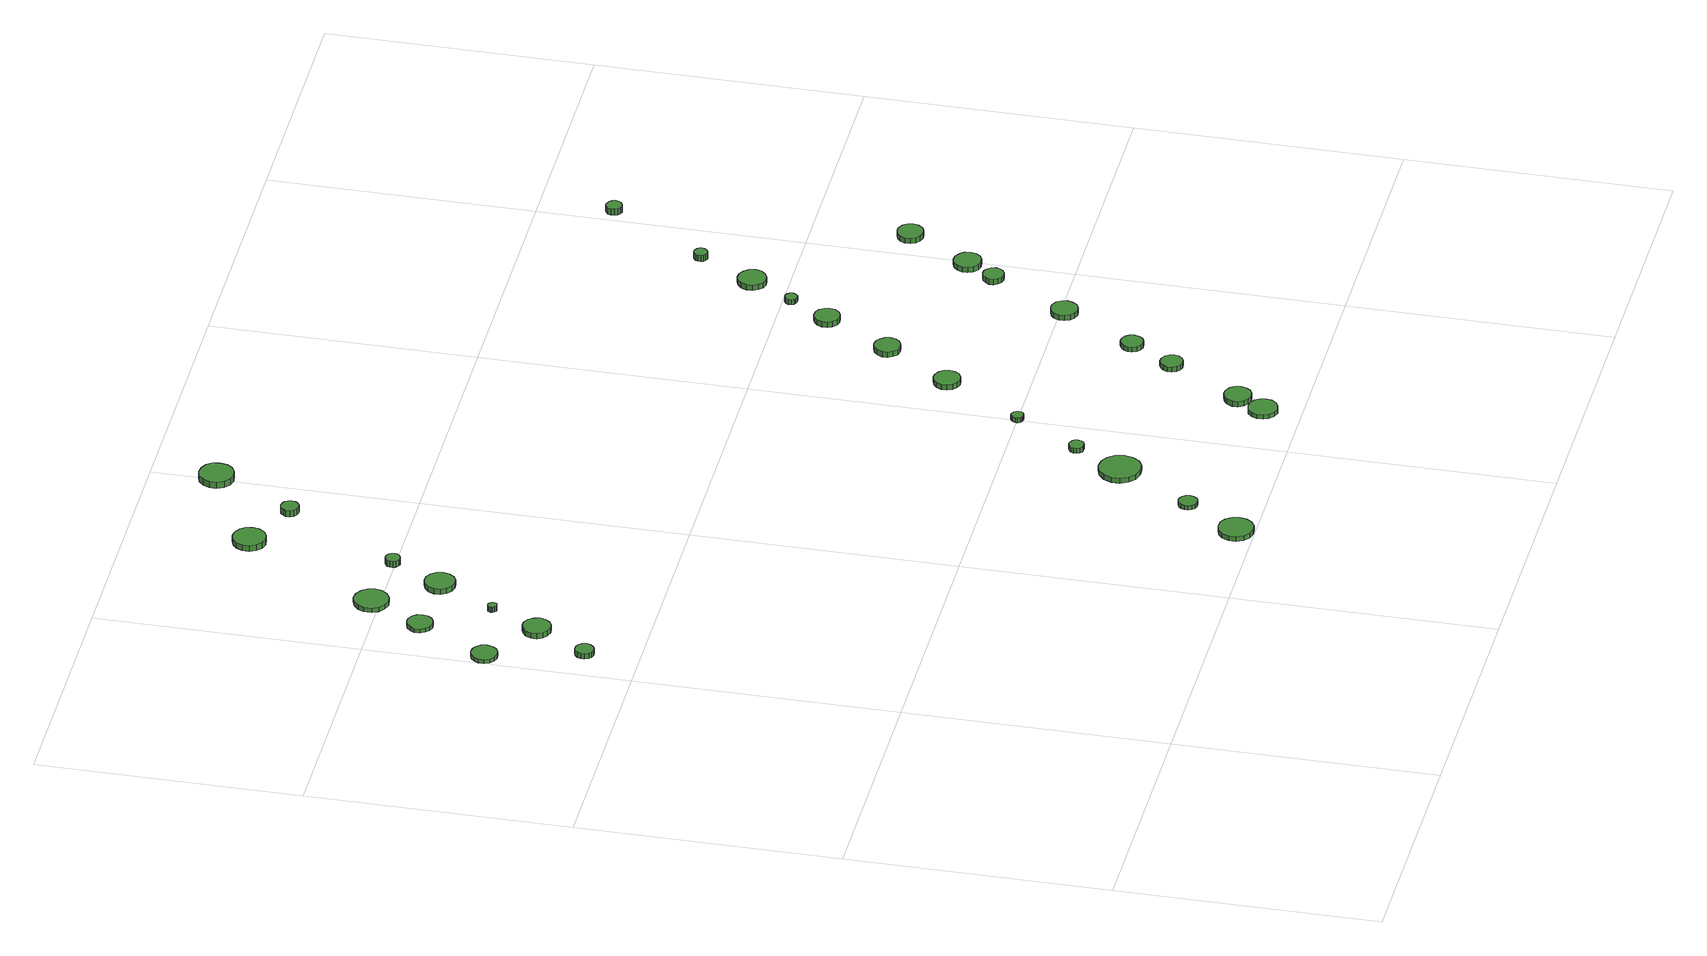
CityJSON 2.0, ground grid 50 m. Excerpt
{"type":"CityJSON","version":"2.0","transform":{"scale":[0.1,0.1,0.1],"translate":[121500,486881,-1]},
"CityObjects":{
"tree1":{"type":"SolitaryVegetationObject","attributes":{"function":"something"},"geometry":[{"type":"MultiSurface","lod":"1","boundaries":[[[0,1,2,3,4,5,6,7,8,9,10,11,12,13,14]],[[15,16,17,18,19,20,21,22,23,24,25,26,27,28,29]],[[0,29,28,1]],[[1,28,27,2]],[[2,27,26,3]],[[3,26,25,4]],[[4,25,24,5]],[[5,24,23,6]],[[6,23,22,7]],[[7,22,21,8]],[[8,21,20,9]],[[9,20,19,10]],[[10,19,18,11]],[[11,18,17,12]],[[12,17,16,13]],[[13,16,15,14]],[[14,15,29,0]]]}]},
"tree2":{"type":"SolitaryVegetationObject","attributes":{"function":"something"},"geometry":[{"type":"MultiSurface","lod":"1","boundaries":[[[30,31,32,33,34,35,36,37,38,39,40,41,42,43,44]],[[45,46,47,48,49,50,51,52,53,54,55,56,57,58,59]],[[30,59,58,31]],[[31,58,57,32]],[[32,57,56,33]],[[33,56,55,34]],[[34,55,54,35]],[[35,54,53,36]],[[36,53,52,37]],[[37,52,51,38]],[[38,51,50,39]],[[39,50,49,40]],[[40,49,48,41]],[[41,48,47,42]],[[42,47,46,43]],[[43,46,45,44]],[[44,45,59,30]]]}]},
"tree3":{"type":"SolitaryVegetationObject","attributes":{"function":"something"},"geometry":[{"type":"MultiSurface","lod":"1","boundaries":[[[60,61,62,63,64,65,66,67,68,69,70,71,72,73,74]],[[75,76,77,78,79,80,81,82,83,84,85,86,87,88,89]],[[60,89,88,61]],[[61,88,87,62]],[[62,87,86,63]],[[63,86,85,64]],[[64,85,84,65]],[[65,84,83,66]],[[66,83,82,67]],[[67,82,81,68]],[[68,81,80,69]],[[69,80,79,70]],[[70,79,78,71]],[[71,78,77,72]],[[72,77,76,73]],[[73,76,75,74]],[[74,75,89,60]]]}]},
"tree4":{"type":"SolitaryVegetationObject","attributes":{"function":"something"},"geometry":[{"type":"MultiSurface","lod":"1","boundaries":[[[90,91,92,93,94,95,96,97,98,99,100,101,102,103,104]],[[105,106,107,108,109,110,111,112,113,114,115,116,117,118,119]],[[90,119,118,91]],[[91,118,117,92]],[[92,117,116,93]],[[93,116,115,94]],[[94,115,114,95]],[[95,114,113,96]],[[96,113,112,97]],[[97,112,111,98]],[[98,111,110,99]],[[99,110,109,100]],[[100,109,108,101]],[[101,108,107,102]],[[102,107,106,103]],[[103,106,105,104]],[[104,105,119,90]]]}]},
"tree5":{"type":"SolitaryVegetationObject","attributes":{"function":"something"},"geometry":[{"type":"MultiSurface","lod":"1","boundaries":[[[120,121,122,123,124,125,126,127,128,129,130,131,132,133,134]],[[135,136,137,138,139,140,141,142,143,144,145,146,147,148,149]],[[120,149,148,121]],[[121,148,147,122]],[[122,147,146,123]],[[123,146,145,124]],[[124,145,144,125]],[[125,144,143,126]],[[126,143,142,127]],[[127,142,141,128]],[[128,141,140,129]],[[129,140,139,130]],[[130,139,138,131]],[[131,138,137,132]],[[132,137,136,133]],[[133,136,135,134]],[[134,135,149,120]]]}]},
"tree6":{"type":"SolitaryVegetationObject","attributes":{"function":"something"},"geometry":[{"type":"MultiSurface","lod":"1","boundaries":[[[150,151,152,153,154,155,156,157,158,159,160,161,162,163,164]],[[165,166,167,168,169,170,171,172,173,174,175,176,177,178,179]],[[150,179,178,151]],[[151,178,177,152]],[[152,177,176,153]],[[153,176,175,154]],[[154,175,174,155]],[[155,174,173,156]],[[156,173,172,157]],[[157,172,171,158]],[[158,171,170,159]],[[159,170,169,160]],[[160,169,168,161]],[[161,168,167,162]],[[162,167,166,163]],[[163,166,165,164]],[[164,165,179,150]]]}]},
"tree7":{"type":"SolitaryVegetationObject","attributes":{"function":"something"},"geometry":[{"type":"MultiSurface","lod":"1","boundaries":[[[180,181,182,183,184,185,186,187,188,189,190,191,192,193,194]],[[195,196,197,198,199,200,201,202,203,204,205,206,207,208,209]],[[180,209,208,181]],[[181,208,207,182]],[[182,207,206,183]],[[183,206,205,184]],[[184,205,204,185]],[[185,204,203,186]],[[186,203,202,187]],[[187,202,201,188]],[[188,201,200,189]],[[189,200,199,190]],[[190,199,198,191]],[[191,198,197,192]],[[192,197,196,193]],[[193,196,195,194]],[[194,195,209,180]]]}]},
"tree8":{"type":"SolitaryVegetationObject","attributes":{"function":"something"},"geometry":[{"type":"MultiSurface","lod":"1","boundaries":[[[210,211,212,213,214,215,216,217,218,219,220,221,222,223,224]],[[225,226,227,228,229,230,231,232,233,234,235,236,237,238,239]],[[210,239,238,211]],[[211,238,237,212]],[[212,237,236,213]],[[213,236,235,214]],[[214,235,234,215]],[[215,234,233,216]],[[216,233,232,217]],[[217,232,231,218]],[[218,231,230,219]],[[219,230,229,220]],[[220,229,228,221]],[[221,228,227,222]],[[222,227,226,223]],[[223,226,225,224]],[[224,225,239,210]]]}]},
"tree9":{"type":"SolitaryVegetationObject","attributes":{"function":"something"},"geometry":[{"type":"MultiSurface","lod":"1","boundaries":[[[240,241,242,243,244,245,246,247,248,249,250,251,252,253,254]],[[255,256,257,258,259,260,261,262,263,264,265,266,267,268,269]],[[240,269,268,241]],[[241,268,267,242]],[[242,267,266,243]],[[243,266,265,244]],[[244,265,264,245]],[[245,264,263,246]],[[246,263,262,247]],[[247,262,261,248]],[[248,261,260,249]],[[249,260,259,250]],[[250,259,258,251]],[[251,258,257,252]],[[252,257,256,253]],[[253,256,255,254]],[[254,255,269,240]]]}]},
"tree10":{"type":"SolitaryVegetationObject","attributes":{"function":"something"},"geometry":[{"type":"MultiSurface","lod":"1","boundaries":[[[270,271,272,273,274,275,276,277,278,279,280,281,282,283,284]],[[285,286,287,288,289,290,291,292,293,294,295,296,297,298,299]],[[270,299,298,271]],[[271,298,297,272]],[[272,297,296,273]],[[273,296,295,274]],[[274,295,294,275]],[[275,294,293,276]],[[276,293,292,277]],[[277,292,291,278]],[[278,291,290,279]],[[279,290,289,280]],[[280,289,288,281]],[[281,288,287,282]],[[282,287,286,283]],[[283,286,285,284]],[[284,285,299,270]]]}]},
"tree11":{"type":"SolitaryVegetationObject","attributes":{"function":"something"},"geometry":[{"type":"MultiSurface","lod":"1","boundaries":[[[300,301,302,303,304,305,306,307,308,309,310,311,312,313,314]],[[315,316,317,318,319,320,321,322,323,324,325,326,327,328,329]],[[300,329,328,301]],[[301,328,327,302]],[[302,327,326,303]],[[303,326,325,304]],[[304,325,324,305]],[[305,324,323,306]],[[306,323,322,307]],[[307,322,321,308]],[[308,321,320,309]],[[309,320,319,310]],[[310,319,318,311]],[[311,318,317,312]],[[312,317,316,313]],[[313,316,315,314]],[[314,315,329,300]]]}]},
"tree12":{"type":"SolitaryVegetationObject","attributes":{"function":"something"},"geometry":[{"type":"MultiSurface","lod":"1","boundaries":[[[330,331,332,333,334,335,336,337,338,339,340,341,342,343,344]],[[345,346,347,348,349,350,351,352,353,354,355,356,357,358,359]],[[330,359,358,331]],[[331,358,357,332]],[[332,357,356,333]],[[333,356,355,334]],[[334,355,354,335]],[[335,354,353,336]],[[336,353,352,337]],[[337,352,351,338]],[[338,351,350,339]],[[339,350,349,340]],[[340,349,348,341]],[[341,348,347,342]],[[342,347,346,343]],[[343,346,345,344]],[[344,345,359,330]]]}]},
"tree13":{"type":"SolitaryVegetationObject","attributes":{"function":"something"},"geometry":[{"type":"MultiSurface","lod":"1","boundaries":[[[360,361,362,363,364,365,366,367,368,369,370,371,372,373,374]],[[375,376,377,378,379,380,381,382,383,384,385,386,387,388,389]],[[360,389,388,361]],[[361,388,387,362]],[[362,387,386,363]],[[363,386,385,364]],[[364,385,384,365]],[[365,384,383,366]],[[366,383,382,367]],[[367,382,381,368]],[[368,381,380,369]],[[369,380,379,370]],[[370,379,378,371]],[[371,378,377,372]],[[372,377,376,373]],[[373,376,375,374]],[[374,375,389,360]]]}]},
"tree14":{"type":"SolitaryVegetationObject","attributes":{"function":"something"},"geometry":[{"type":"MultiSurface","lod":"1","boundaries":[[[390,391,392,393,394,395,396,397,398,399,400,401,402,403,404]],[[405,406,407,408,409,410,411,412,413,414,415,416,417,418,419]],[[390,419,418,391]],[[391,418,417,392]],[[392,417,416,393]],[[393,416,415,394]],[[394,415,414,395]],[[395,414,413,396]],[[396,413,412,397]],[[397,412,411,398]],[[398,411,410,399]],[[399,410,409,400]],[[400,409,408,401]],[[401,408,407,402]],[[402,407,406,403]],[[403,406,405,404]],[[404,405,419,390]]]}]},
"tree15":{"type":"SolitaryVegetationObject","attributes":{"function":"something"},"geometry":[{"type":"MultiSurface","lod":"1","boundaries":[[[420,421,422,423,424,425,426,427,428,429,430,431,432,433,434]],[[435,436,437,438,439,440,441,442,443,444,445,446,447,448,449]],[[420,449,448,421]],[[421,448,447,422]],[[422,447,446,423]],[[423,446,445,424]],[[424,445,444,425]],[[425,444,443,426]],[[426,443,442,427]],[[427,442,441,428]],[[428,441,440,429]],[[429,440,439,430]],[[430,439,438,431]],[[431,438,437,432]],[[432,437,436,433]],[[433,436,435,434]],[[434,435,449,420]]]}]},
"tree16":{"type":"SolitaryVegetationObject","attributes":{"function":"something"},"geometry":[{"type":"MultiSurface","lod":"1","boundaries":[[[450,451,452,453,454,455,456,457,458,459,460,461,462,463,464]],[[465,466,467,468,469,470,471,472,473,474,475,476,477,478,479]],[[450,479,478,451]],[[451,478,477,452]],[[452,477,476,453]],[[453,476,475,454]],[[454,475,474,455]],[[455,474,473,456]],[[456,473,472,457]],[[457,472,471,458]],[[458,471,470,459]],[[459,470,469,460]],[[460,469,468,461]],[[461,468,467,462]],[[462,467,466,463]],[[463,466,465,464]],[[464,465,479,450]]]}]},
"tree17":{"type":"SolitaryVegetationObject","attributes":{"function":"something"},"geometry":[{"type":"MultiSurface","lod":"1","boundaries":[[[480,481,482,483,484,485,486,487,488,489,490,491,492,493,494]],[[495,496,497,498,499,500,501,502,503,504,505,506,507,508,509]],[[480,509,508,481]],[[481,508,507,482]],[[482,507,506,483]],[[483,506,505,484]],[[484,505,504,485]],[[485,504,503,486]],[[486,503,502,487]],[[487,502,501,488]],[[488,501,500,489]],[[489,500,499,490]],[[490,499,498,491]],[[491,498,497,492]],[[492,497,496,493]],[[493,496,495,494]],[[494,495,509,480]]]}]},
"tree18":{"type":"SolitaryVegetationObject","attributes":{"function":"something"},"geometry":[{"type":"MultiSurface","lod":"1","boundaries":[[[510,511,512,513,514,515,516,517,518,519,520,521,522,523,524]],[[525,526,527,528,529,530,531,532,533,534,535,536,537,538,539]],[[510,539,538,511]],[[511,538,537,512]],[[512,537,536,513]],[[513,536,535,514]],[[514,535,534,515]],[[515,534,533,516]],[[516,533,532,517]],[[517,532,531,518]],[[518,531,530,519]],[[519,530,529,520]],[[520,529,528,521]],[[521,528,527,522]],[[522,527,526,523]],[[523,526,525,524]],[[524,525,539,510]]]}]},
"tree19":{"type":"SolitaryVegetationObject","attributes":{"function":"something"},"geometry":[{"type":"MultiSurface","lod":"1","boundaries":[[[540,541,542,543,544,545,546,547,548,549,550,551,552,553,554]],[[555,556,557,558,559,560,561,562,563,564,565,566,567,568,569]],[[540,569,568,541]],[[541,568,567,542]],[[542,567,566,543]],[[543,566,565,544]],[[544,565,564,545]],[[545,564,563,546]],[[546,563,562,547]],[[547,562,561,548]],[[548,561,560,549]],[[549,560,559,550]],[[550,559,558,551]],[[551,558,557,552]],[[552,557,556,553]],[[553,556,555,554]],[[554,555,569,540]]]}]},
"tree20":{"type":"SolitaryVegetationObject","attributes":{"function":"something"},"geometry":[{"type":"MultiSurface","lod":"1","boundaries":[[[570,571,572,573,574,575,576,577,578,579,580,581,582,583,584]],[[585,586,587,588,589,590,591,592,593,594,595,596,597,598,599]],[[570,599,598,571]],[[571,598,597,572]],[[572,597,596,573]],[[573,596,595,574]],[[574,595,594,575]],[[575,594,593,576]],[[576,593,592,577]],[[577,592,591,578]],[[578,591,590,579]],[[579,590,589,580]],[[580,589,588,581]],[[581,588,587,582]],[[582,587,586,583]],[[583,586,585,584]],[[584,585,599,570]]]}]},
"tree21":{"type":"SolitaryVegetationObject","attributes":{"function":"something"},"geometry":[{"type":"MultiSurface","lod":"1","boundaries":[[[600,601,602,603,604,605,606,607,608,609,610,611,612,613,614]],[[615,616,617,618,619,620,621,622,623,624,625,626,627,628,629]],[[600,629,628,601]],[[601,628,627,602]],[[602,627,626,603]],[[603,626,625,604]],[[604,625,624,605]],[[605,624,623,606]],[[606,623,622,607]],[[607,622,621,608]],[[608,621,620,609]],[[609,620,619,610]],[[610,619,618,611]],[[611,618,617,612]],[[612,617,616,613]],[[613,616,615,614]],[[614,615,629,600]]]}]},
"tree22":{"type":"SolitaryVegetationObject","attributes":{"function":"something"},"geometry":[{"type":"MultiSurface","lod":"1","boundaries":[[[630,631,632,633,634,635,636,637,638,639,640,641,642,643,644]],[[645,646,647,648,649,650,651,652,653,654,655,656,657,658,659]],[[630,659,658,631]],[[631,658,657,632]],[[632,657,656,633]],[[633,656,655,634]],[[634,655,654,635]],[[635,654,653,636]],[[636,653,652,637]],[[637,652,651,638]],[[638,651,650,639]],[[639,650,649,640]],[[640,649,648,641]],[[641,648,647,642]],[[642,647,646,643]],[[643,646,645,644]],[[644,645,659,630]]]}]},
"tree23":{"type":"SolitaryVegetationObject","attributes":{"function":"something"},"geometry":[{"type":"MultiSurface","lod":"1","boundaries":[[[660,661,662,663,664,665,666,667,668,669,670,671,672,673,674]],[[675,676,677,678,679,680,681,682,683,684,685,686,687,688,689]],[[660,689,688,661]],[[661,688,687,662]],[[662,687,686,663]],[[663,686,685,664]],[[664,685,684,665]],[[665,684,683,666]],[[666,683,682,667]],[[667,682,681,668]],[[668,681,680,669]],[[669,680,679,670]],[[670,679,678,671]],[[671,678,677,672]],[[672,677,676,673]],[[673,676,675,674]],[[674,675,689,660]]]}]},
"tree24":{"type":"SolitaryVegetationObject","attributes":{"function":"something"},"geometry":[{"type":"MultiSurface","lod":"1","boundaries":[[[690,691,692,693,694,695,696,697,698,699,700,701,702,703,704]],[[705,706,707,708,709,710,711,712,713,714,715,716,717,718,719]],[[690,719,718,691]],[[691,718,717,692]],[[692,717,716,693]],[[693,716,715,694]],[[694,715,714,695]],[[695,714,713,696]],[[696,713,712,697]],[[697,712,711,698]],[[698,711,710,699]],[[699,710,709,700]],[[700,709,708,701]],[[701,708,707,702]],[[702,707,706,703]],[[703,706,705,704]],[[704,705,719,690]]]}]},
"tree25":{"type":"SolitaryVegetationObject","attributes":{"function":"something"},"geometry":[{"type":"MultiSurface","lod":"1","boundaries":[[[720,721,722,723,724,725,726,727,728,729,730,731,732,733,734]],[[735,736,737,738,739,740,741,742,743,744,745,746,747,748,749]],[[720,749,748,721]],[[721,748,747,722]],[[722,747,746,723]],[[723,746,745,724]],[[724,745,744,725]],[[725,744,743,726]],[[726,743,742,727]],[[727,742,741,728]],[[728,741,740,729]],[[729,740,739,730]],[[730,739,738,731]],[[731,738,737,732]],[[732,737,736,733]],[[733,736,735,734]],[[734,735,749,720]]]}]},
"tree26":{"type":"SolitaryVegetationObject","attributes":{"function":"something"},"geometry":[{"type":"MultiSurface","lod":"1","boundaries":[[[750,751,752,753,754,755,756,757,758,759,760,761,762,763,764]],[[765,766,767,768,769,770,771,772,773,774,775,776,777,778,779]],[[750,779,778,751]],[[751,778,777,752]],[[752,777,776,753]],[[753,776,775,754]],[[754,775,774,755]],[[755,774,773,756]],[[756,773,772,757]],[[757,772,771,758]],[[758,771,770,759]],[[759,770,769,760]],[[760,769,768,761]],[[761,768,767,762]],[[762,767,766,763]],[[763,766,765,764]],[[764,765,779,750]]]}]},
"tree27":{"type":"SolitaryVegetationObject","attributes":{"function":"something"},"geometry":[{"type":"MultiSurface","lod":"1","boundaries":[[[780,781,782,783,784,785,786,787,788,789,790,791,792,793,794]],[[795,796,797,798,799,800,801,802,803,804,805,806,807,808,809]],[[780,809,808,781]],[[781,808,807,782]],[[782,807,806,783]],[[783,806,805,784]],[[784,805,804,785]],[[785,804,803,786]],[[786,803,802,787]],[[787,802,801,788]],[[788,801,800,789]],[[789,800,799,790]],[[790,799,798,791]],[[791,798,797,792]],[[792,797,796,793]],[[793,796,795,794]],[[794,795,809,780]]]}]},
"tree28":{"type":"SolitaryVegetationObject","attributes":{"function":"something"},"geometry":[{"type":"MultiSurface","lod":"1","boundaries":[[[810,811,812,813,814,815,816,817,818,819,820,821,822,823,824]],[[825,826,827,828,829,830,831,832,833,834,835,836,837,838,839]],[[810,839,838,811]],[[811,838,837,812]],[[812,837,836,813]],[[813,836,835,814]],[[814,835,834,815]],[[815,834,833,816]],[[816,833,832,817]],[[817,832,831,818]],[[818,831,830,819]],[[819,830,829,820]],[[820,829,828,821]],[[821,828,827,822]],[[822,827,826,823]],[[823,826,825,824]],[[824,825,839,810]]]}]},
"tree29":{"type":"SolitaryVegetationObject","attributes":{"function":"something"},"geometry":[{"type":"MultiSurface","lod":"1","boundaries":[[[840,841,842,843,844,845,846,847,848,849,850,851,852,853,854]],[[855,856,857,858,859,860,861,862,863,864,865,866,867,868,869]],[[840,869,868,841]],[[841,868,867,842]],[[842,867,866,843]],[[843,866,865,844]],[[844,865,864,845]],[[845,864,863,846]],[[846,863,862,847]],[[847,862,861,848]],[[848,861,860,849]],[[849,860,859,850]],[[850,859,858,851]],[[851,858,857,852]],[[852,857,856,853]],[[853,856,855,854]],[[854,855,869,840]]]}]},
"tree30":{"type":"SolitaryVegetationObject","attributes":{"function":"something"},"geometry":[{"type":"MultiSurface","lod":"1","boundaries":[[[870,871,872,873,874,875,876,877,878,879,880,881,882,883,884]],[[885,886,887,888,889,890,891,892,893,894,895,896,897,898,899]],[[870,899,898,871]],[[871,898,897,872]],[[872,897,896,873]],[[873,896,895,874]],[[874,895,894,875]],[[875,894,893,876]],[[876,893,892,877]],[[877,892,891,878]],[[878,891,890,879]],[[879,890,889,880]],[[880,889,888,881]],[[881,888,887,882]],[[882,887,886,883]],[[883,886,885,884]],[[884,885,899,870]]]}]},
"tree31":{"type":"SolitaryVegetationObject","attributes":{"function":"something"},"geometry":[{"type":"MultiSurface","lod":"1","boundaries":[[[900,901,902,903,904,905,906,907,908,909,910,911,912,913,914]],[[915,916,917,918,919,920,921,922,923,924,925,926,927,928,929]],[[900,929,928,901]],[[901,928,927,902]],[[902,927,926,903]],[[903,926,925,904]],[[904,925,924,905]],[[905,924,923,906]],[[906,923,922,907]],[[907,922,921,908]],[[908,921,920,909]],[[909,920,919,910]],[[910,919,918,911]],[[911,918,917,912]],[[912,917,916,913]],[[913,916,915,914]],[[914,915,929,900]]]}]}
},
"vertices":[
[91,1103,17],[89,1110,17],[85,1116,17],[79,1119,17],[71,1120,17],[64,1118,17],[59,1113,17],[56,1106,17],[56,1099,17],[59,1092,17],[64,1087,17],[71,1085,17],[79,1086,17],[85,1090,17],[89,1095,17],[89,1095,6],[85,1090,6],[79,1086,6],[71,1085,6],[64,1087,6],[59,1092,6],[56,1099,6],[56,1106,6],[59,1113,6],[64,1118,6],[71,1120,6],[79,1119,6],[85,1116,6],[89,1110,6],[91,1103,6],
[52,1279,14],[50,1289,14],[44,1297,14],[35,1302,14],[25,1303,14],[15,1300,14],[7,1293,14],[3,1284,14],[3,1274,14],[7,1264,14],[15,1257,14],[25,1254,14],[35,1255,14],[44,1260,14],[50,1269,14],[50,1269,6],[44,1260,6],[35,1255,6],[25,1254,6],[15,1257,6],[7,1264,6],[3,1274,6],[3,1284,6],[7,1293,6],[15,1300,6],[25,1303,6],[35,1302,6],[44,1297,6],[50,1289,6],[52,1279,6],
[157,1204,17],[154,1214,17],[148,1223,17],[138,1229,17],[128,1230,17],[117,1226,17],[109,1219,17],[104,1209,17],[104,1198,17],[109,1188,17],[117,1181,17],[128,1177,17],[138,1178,17],[148,1184,17],[154,1193,17],[154,1193,6],[148,1184,6],[138,1178,6],[128,1177,6],[117,1181,6],[109,1188,6],[104,1198,6],[104,1209,6],[109,1219,6],[117,1226,6],[128,1230,6],[138,1229,6],[148,1223,6],[154,1214,6],[157,1204,6],
[127,1414,14],[125,1424,14],[119,1432,14],[110,1437,14],[100,1438,14],[90,1435,14],[83,1428,14],[78,1419,14],[78,1409,14],[83,1400,14],[90,1393,14],[100,1390,14],[110,1391,14],[119,1396,14],[125,1404,14],[125,1404,6],[119,1396,6],[110,1391,6],[100,1390,6],[90,1393,6],[83,1400,6],[78,1409,6],[78,1419,6],[83,1428,6],[90,1435,6],[100,1438,6],[110,1437,6],[119,1432,6],[125,1424,6],[127,1414,6],
[190,1297,17],[189,1300,17],[187,1303,17],[184,1305,17],[180,1305,17],[177,1304,17],[175,1302,17],[173,1298,17],[173,1295,17],[175,1292,17],[177,1289,17],[180,1288,17],[184,1289,17],[187,1290,17],[189,1293,17],[189,1293,6],[187,1290,6],[184,1289,6],[180,1288,6],[177,1289,6],[175,1292,6],[173,1295,6],[173,1298,6],[175,1302,6],[177,1304,6],[180,1305,6],[184,1305,6],[187,1303,6],[189,1300,6],[190,1297,6],
[192,1516,15],[189,1529,15],[181,1540,15],[169,1547,15],[156,1549,15],[143,1544,15],[132,1535,15],[127,1523,15],[127,1509,15],[132,1497,15],[143,1488,15],[156,1483,15],[169,1485,15],[181,1492,15],[189,1503,15],[189,1503,6],[181,1492,6],[169,1485,6],[156,1483,6],[143,1488,6],[132,1497,6],[127,1509,6],[127,1523,6],[132,1535,6],[143,1544,6],[156,1549,6],[169,1547,6],[181,1540,6],[189,1529,6],[192,1516,6],
[268,1406,17],[266,1418,17],[259,1428,17],[249,1434,17],[237,1435,17],[226,1431,17],[217,1423,17],[212,1412,17],[212,1400,17],[217,1390,17],[226,1382,17],[237,1378,17],[249,1379,17],[259,1385,17],[266,1395,17],[266,1395,6],[259,1385,6],[249,1379,6],[237,1378,6],[226,1382,6],[217,1390,6],[212,1400,6],[212,1412,6],[217,1423,6],[226,1431,6],[237,1435,6],[249,1434,6],[259,1428,6],[266,1418,6],[268,1406,6],
[753,35,17],[750,48,17],[742,59,17],[731,66,17],[717,67,17],[704,63,17],[694,54,17],[688,41,17],[688,28,17],[694,15,17],[704,6,17],[717,2,17],[731,3,17],[742,10,17],[750,21,17],[750,21,7],[742,10,7],[731,3,7],[717,2,7],[704,6,7],[694,15,7],[688,28,7],[688,41,7],[694,54,7],[704,63,7],[717,67,7],[731,66,7],[742,59,7],[750,48,7],[753,35,7],
[306,1505,21],[305,1511,21],[302,1515,21],[297,1518,21],[291,1519,21],[286,1517,21],[281,1513,21],[279,1508,21],[279,1502,21],[281,1497,21],[286,1493,21],[291,1491,21],[297,1492,21],[302,1495,21],[305,1500,21],[305,1500,8],[302,1495,8],[297,1492,8],[291,1491,8],[286,1493,8],[281,1497,8],[279,1502,8],[279,1508,8],[281,1513,8],[286,1517,8],[291,1519,8],[297,1518,8],[302,1515,8],[305,1511,8],[306,1505,8],
[329,1772,26],[327,1785,26],[319,1795,26],[308,1802,26],[295,1803,26],[283,1799,26],[273,1790,26],[268,1779,26],[268,1766,26],[273,1754,26],[283,1745,26],[295,1741,26],[308,1743,26],[319,1749,26],[327,1759,26],[327,1759,14],[319,1749,14],[308,1743,14],[295,1741,14],[283,1745,14],[273,1754,14],[268,1766,14],[268,1779,14],[273,1790,14],[283,1799,14],[295,1803,14],[308,1802,14],[319,1795,14],[327,1785,14],[329,1772,14],
[807,139,16],[805,146,16],[801,152,16],[795,156,16],[787,156,16],[780,154,16],[775,149,16],[772,142,16],[772,135,16],[775,128,16],[780,123,16],[787,121,16],[795,122,16],[801,125,16],[805,131,16],[805,131,7],[801,125,7],[795,122,7],[787,121,7],[780,123,7],[775,128,7],[772,135,7],[772,142,7],[775,149,7],[780,154,7],[787,156,7],[795,156,7],[801,152,7],[805,146,7],[807,139,7],
[431,1722,26],[430,1729,26],[426,1735,26],[420,1738,26],[413,1739,26],[406,1737,26],[401,1732,26],[398,1726,26],[398,1719,26],[401,1712,26],[406,1708,26],[413,1706,26],[420,1706,26],[426,1710,26],[430,1715,26],[430,1715,13],[426,1710,13],[420,1706,13],[413,1706,13],[406,1708,13],[401,1712,13],[398,1719,13],[398,1726,13],[401,1732,13],[406,1737,13],[413,1739,13],[420,1738,13],[426,1735,13],[430,1729,13],[431,1722,13],
[913,283,16],[910,299,16],[900,312,16],[886,320,16],[870,322,16],[854,317,16],[842,306,16],[835,291,16],[835,275,16],[842,260,16],[854,249,16],[870,244,16],[886,245,16],[900,253,16],[910,267,16],[910,267,6],[900,253,6],[886,245,6],[870,244,6],[854,249,6],[842,260,6],[835,275,6],[835,291,6],[842,306,6],[854,317,6],[870,322,6],[886,320,6],[900,312,6],[910,299,6],[913,283,6],
[945,376,16],[944,382,16],[941,386,16],[935,389,16],[930,390,16],[924,388,16],[919,384,16],[917,379,16],[917,373,16],[919,367,16],[924,363,16],[930,362,16],[935,362,16],[941,365,16],[944,370,16],[944,370,6],[941,365,6],[935,362,6],[930,362,6],[924,363,6],[919,367,6],[917,373,6],[917,379,6],[919,384,6],[924,388,6],[930,390,6],[935,389,6],[941,386,6],[944,382,6],[945,376,6],
[536,1878,20],[534,1891,20],[526,1902,20],[514,1908,20],[501,1910,20],[488,1906,20],[478,1897,20],[472,1884,20],[472,1871,20],[478,1858,20],[488,1849,20],[501,1845,20],[514,1847,20],[526,1853,20],[534,1864,20],[534,1864,7],[526,1853,7],[514,1847,7],[501,1845,7],[488,1849,7],[478,1858,7],[472,1871,7],[472,1884,7],[478,1897,7],[488,1906,7],[501,1910,7],[514,1908,7],[526,1902,7],[534,1891,7],[536,1878,7],
[1152,72,16],[1150,83,16],[1143,92,16],[1133,98,16],[1122,99,16],[1111,96,16],[1102,88,16],[1098,78,16],[1098,66,16],[1102,56,16],[1111,48,16],[1122,44,16],[1133,46,16],[1143,51,16],[1150,61,16],[1150,61,7],[1143,51,7],[1133,46,7],[1122,44,7],[1111,48,7],[1102,56,7],[1098,66,7],[1098,78,7],[1102,88,7],[1111,96,7],[1122,99,7],[1133,98,7],[1143,92,7],[1150,83,7],[1152,72,7],
[1017,501,16],[1016,506,16],[1013,510,16],[1009,512,16],[1004,513,16],[1000,511,16],[996,508,16],[994,503,16],[994,499,16],[996,494,16],[1000,491,16],[1004,490,16],[1009,490,16],[1013,492,16],[1016,496,16],[1016,496,6],[1013,492,6],[1009,490,6],[1004,490,6],[1000,491,6],[996,494,6],[994,499,6],[994,503,6],[996,508,6],[1000,511,6],[1004,513,6],[1009,512,6],[1013,510,6],[1016,506,6],[1017,501,6],
[1181,125,17],[1179,136,17],[1173,144,17],[1163,149,17],[1153,151,17],[1143,147,17],[1135,140,17],[1130,130,17],[1130,120,17],[1135,110,17],[1143,103,17],[1153,100,17],[1163,101,17],[1173,106,17],[1179,115,17],[1179,115,6],[1173,106,6],[1163,101,6],[1153,100,6],[1143,103,6],[1135,110,6],[1130,120,6],[1130,130,6],[1135,140,6],[1143,147,6],[1153,151,6],[1163,149,6],[1173,144,6],[1179,136,6],[1181,125,6],
[1123,652,17],[1121,662,17],[1115,670,17],[1106,675,17],[1096,677,17],[1086,673,17],[1078,666,17],[1074,657,17],[1074,647,17],[1078,637,17],[1086,630,17],[1096,627,17],[1106,628,17],[1115,633,17],[1121,642,17],[1121,642,6],[1115,633,6],[1106,628,6],[1096,627,6],[1086,630,6],[1078,637,6],[1074,647,6],[1074,657,6],[1078,666,6],[1086,673,6],[1096,677,6],[1106,675,6],[1115,670,6],[1121,662,6],[1123,652,6],
[1261,266,16],[1259,274,16],[1254,281,16],[1246,286,16],[1237,287,16],[1229,284,16],[1223,278,16],[1219,270,16],[1219,261,16],[1223,253,16],[1229,248,16],[1237,245,16],[1246,246,16],[1254,250,16],[1259,257,16],[1259,257,6],[1254,250,6],[1246,246,6],[1237,245,6],[1229,248,6],[1223,253,6],[1219,261,6],[1219,270,6],[1223,278,6],[1229,284,6],[1237,287,6],[1246,286,6],[1254,281,6],[1259,274,6],[1261,266,6],
[1310,350,16],[1308,359,16],[1303,366,16],[1296,370,16],[1287,371,16],[1279,368,16],[1272,362,16],[1269,354,16],[1269,346,16],[1272,338,16],[1279,332,16],[1287,329,16],[1296,330,16],[1303,334,16],[1308,341,16],[1308,341,6],[1303,334,6],[1296,330,6],[1287,329,6],[1279,332,6],[1272,338,6],[1269,346,6],[1269,354,6],[1272,362,6],[1279,368,6],[1287,371,6],[1296,370,6],[1303,366,6],[1308,359,6],[1310,350,6],
[1207,780,17],[1205,790,17],[1199,798,17],[1190,804,17],[1180,805,17],[1170,801,17],[1163,795,17],[1158,785,17],[1158,775,17],[1163,766,17],[1170,759,17],[1180,756,17],[1190,757,17],[1199,762,17],[1205,770,17],[1205,770,6],[1199,762,6],[1190,757,6],[1180,756,6],[1170,759,6],[1163,766,6],[1158,775,6],[1158,785,6],[1163,795,6],[1170,801,6],[1180,805,6],[1190,804,6],[1199,798,6],[1205,790,6],[1207,780,6],
[1396,493,17],[1393,503,17],[1387,512,17],[1378,517,17],[1368,518,17],[1358,515,17],[1350,508,17],[1346,498,17],[1346,488,17],[1350,478,17],[1358,471,17],[1368,468,17],[1378,469,17],[1387,474,17],[1393,483,17],[1393,483,6],[1387,474,6],[1378,469,6],[1368,468,6],[1358,471,6],[1350,478,6],[1346,488,6],[1346,498,6],[1350,508,6],[1358,515,6],[1368,518,6],[1378,517,6],[1387,512,6],[1393,503,6],[1396,493,6],
[1280,908,17],[1278,917,17],[1272,926,17],[1264,931,17],[1254,932,17],[1244,928,17],[1237,922,17],[1233,913,17],[1233,903,17],[1237,894,17],[1244,887,17],[1254,884,17],[1264,885,17],[1272,890,17],[1278,898,17],[1278,898,6],[1272,890,6],[1264,885,6],[1254,884,6],[1244,887,6],[1237,894,6],[1233,903,6],[1233,913,6],[1237,922,6],[1244,928,6],[1254,932,6],[1264,931,6],[1272,926,6],[1278,917,6],[1280,908,6],
[1317,985,16],[1316,990,16],[1313,994,16],[1309,996,16],[1304,997,16],[1299,995,16],[1296,992,16],[1294,988,16],[1294,983,16],[1296,978,16],[1299,975,16],[1304,974,16],[1309,974,16],[1313,977,16],[1316,981,16],[1316,981,6],[1313,977,6],[1309,974,6],[1304,974,6],[1299,975,6],[1296,978,6],[1294,983,6],[1294,988,6],[1296,992,6],[1299,995,6],[1304,997,6],[1309,996,6],[1313,994,6],[1316,990,6],[1317,985,6],
[1476,643,17],[1474,651,17],[1469,657,17],[1462,662,17],[1454,662,17],[1446,660,17],[1440,654,17],[1436,647,17],[1436,639,17],[1440,631,17],[1446,625,17],[1454,623,17],[1462,624,17],[1469,628,17],[1474,635,17],[1474,635,6],[1469,628,6],[1462,624,6],[1454,623,6],[1446,625,6],[1440,631,6],[1436,639,6],[1436,647,6],[1440,654,6],[1446,660,6],[1454,662,6],[1462,662,6],[1469,657,6],[1474,651,6],[1476,643,6],
[1378,1067,17],[1376,1078,17],[1369,1087,17],[1359,1093,17],[1348,1094,17],[1338,1090,17],[1330,1083,17],[1325,1073,17],[1325,1062,17],[1330,1052,17],[1338,1044,17],[1348,1041,17],[1359,1042,17],[1369,1048,17],[1376,1056,17],[1376,1056,6],[1369,1048,6],[1359,1042,6],[1348,1041,6],[1338,1044,6],[1330,1052,6],[1325,1062,6],[1325,1073,6],[1330,1083,6],[1338,1090,6],[1348,1094,6],[1359,1093,6],[1369,1087,6],[1376,1078,6],[1378,1067,6],
[1517,698,17],[1515,709,17],[1508,717,17],[1499,723,17],[1488,724,17],[1478,720,17],[1470,713,17],[1466,703,17],[1466,693,17],[1470,683,17],[1478,676,17],[1488,673,17],[1499,674,17],[1508,679,17],[1515,688,17],[1515,688,6],[1508,679,6],[1499,674,6],[1488,673,6],[1478,676,6],[1470,683,6],[1466,693,6],[1466,703,6],[1470,713,6],[1478,720,6],[1488,724,6],[1499,723,6],[1508,717,6],[1515,709,6],[1517,698,6],
[1425,1176,19],[1424,1181,19],[1421,1185,19],[1416,1188,19],[1411,1189,19],[1406,1187,19],[1402,1183,19],[1400,1179,19],[1400,1173,19],[1402,1169,19],[1406,1165,19],[1411,1163,19],[1416,1164,19],[1421,1167,19],[1424,1171,19],[1424,1171,6],[1421,1167,6],[1416,1164,6],[1411,1163,6],[1406,1165,6],[1402,1169,6],[1400,1173,6],[1400,1179,6],[1402,1183,6],[1406,1187,6],[1411,1189,6],[1416,1188,6],[1421,1185,6],[1424,1181,6],[1425,1176,6],
[1588,820,17],[1586,830,17],[1580,838,17],[1571,843,17],[1561,844,17],[1551,841,17],[1543,834,17],[1539,825,17],[1539,815,17],[1543,806,17],[1551,799,17],[1561,796,17],[1571,797,17],[1580,802,17],[1586,810,17],[1586,810,6],[1580,802,6],[1571,797,6],[1561,796,6],[1551,799,6],[1543,806,6],[1539,815,6],[1539,825,6],[1543,834,6],[1551,841,6],[1561,844,6],[1571,843,6],[1580,838,6],[1586,830,6],[1588,820,6],
[1546,1362,20],[1544,1368,20],[1541,1373,20],[1535,1376,20],[1529,1377,20],[1524,1375,20],[1519,1371,20],[1517,1365,20],[1517,1359,20],[1519,1353,20],[1524,1349,20],[1529,1347,20],[1535,1348,20],[1541,1351,20],[1544,1356,20],[1544,1356,7],[1541,1351,7],[1535,1348,7],[1529,1347,7],[1524,1349,7],[1519,1353,7],[1517,1359,7],[1517,1365,7],[1519,1371,7],[1524,1375,7],[1529,1377,7],[1535,1376,7],[1541,1373,7],[1544,1368,7],[1546,1362,7]
]}
